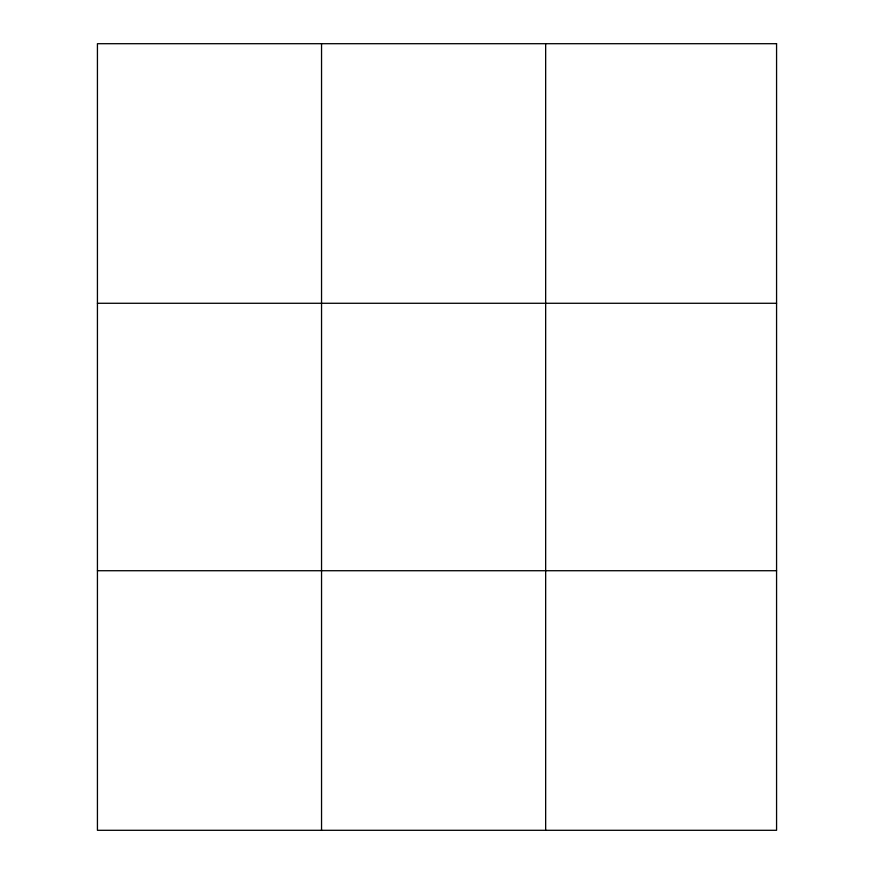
<?xml version="1.0" encoding="UTF-8"?>
<svg xmlns="http://www.w3.org/2000/svg" width="874" height="874" viewBox="0 0 874 874"><rect width="100%" height="100%" fill="white"/><g stroke="black" fill="none" stroke-linecap="round" stroke-linejoin="round"><path stroke-width="1.31" d="M321.545 830.3L321.545 43.7M545.66 830.3L545.66 43.7M97.429 303.278L776.571 303.278M97.429 570.722L776.571 570.722M776.571 43.7L776.571 830.3L97.429 830.3L97.429 43.7L776.571 43.7"/></g></svg>
